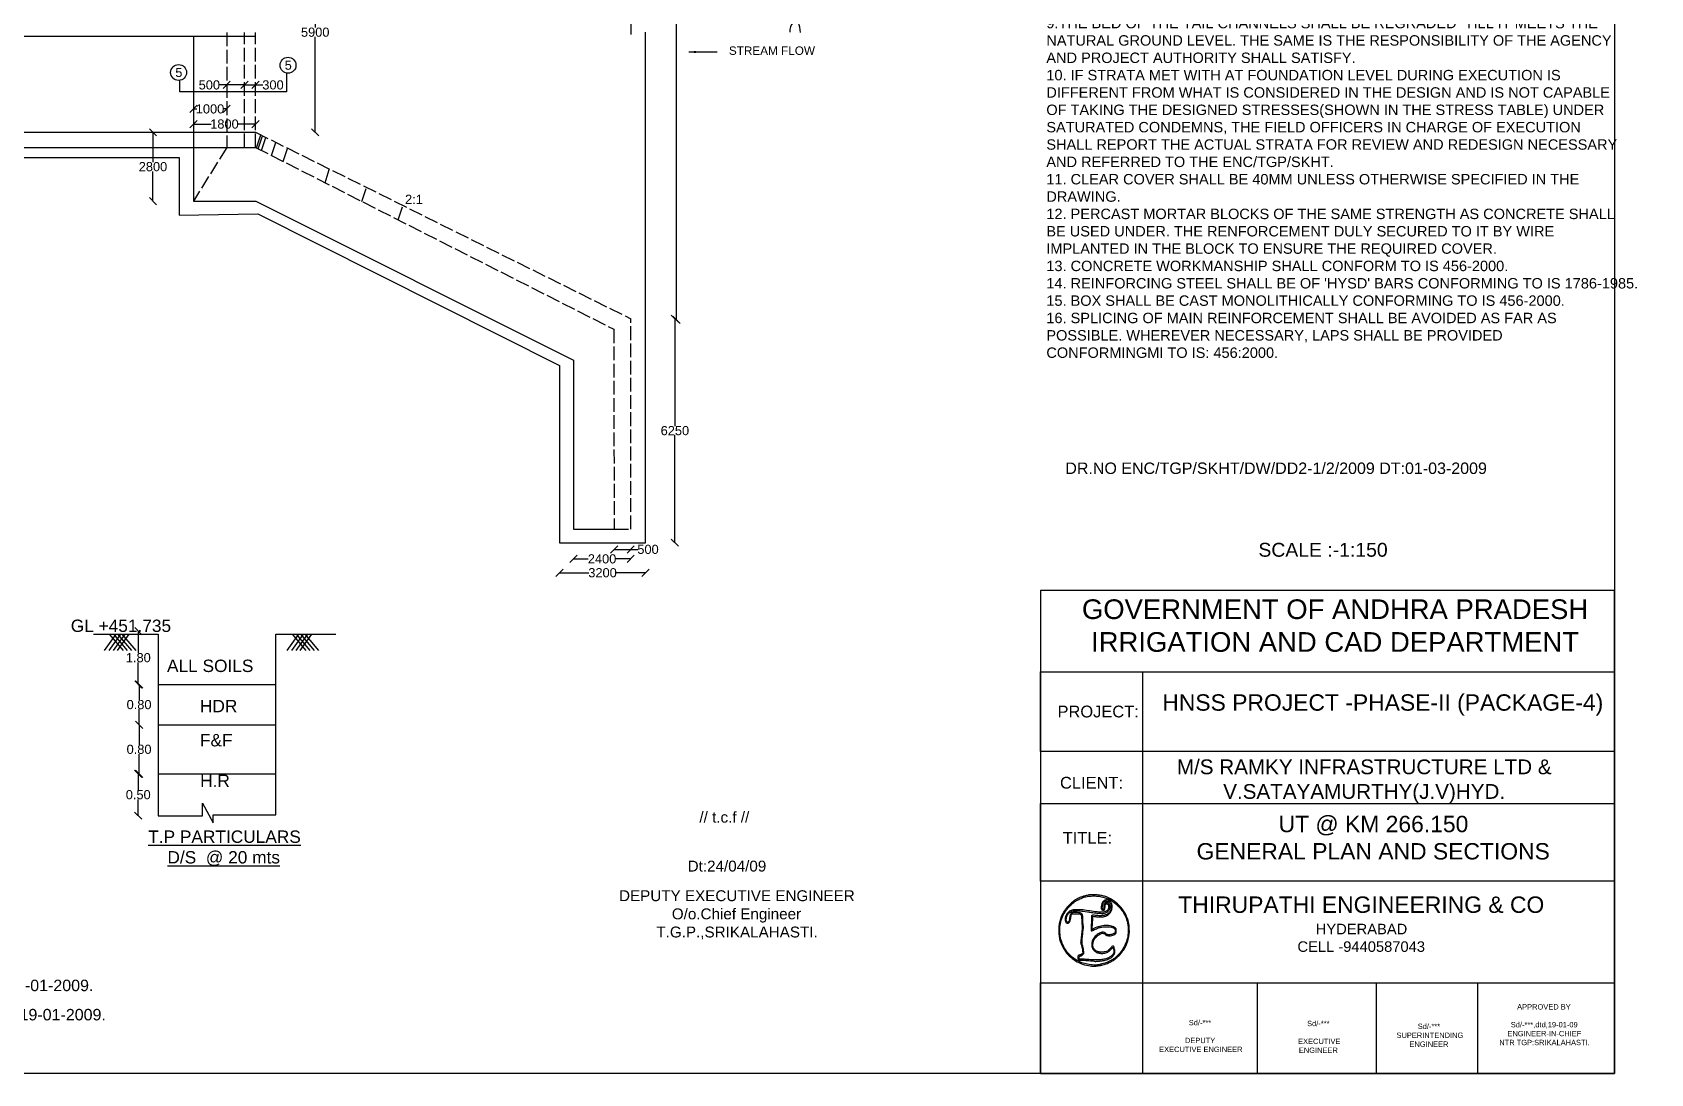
# Model space of a CAD drawing. Header units: millimetres. Extents: x 5124 to 6568637, y 2311 to 91879094.
# Drawn here: x 3671072 to 3692258, y 45927594 to 45941222 of the extents above; entities that cross this region are included whole.
import ezdxf

# ---------------------------------------------------------------- set-up
doc = ezdxf.new("R2010")
doc.units = ezdxf.units.MM
doc.header["$MEASUREMENT"] = 0
doc.linetypes.add('ACAD_ISO02W100', pattern=[15, 12, -3])
for name, color, linetype in [('DIMENSION', 7, 'Continuous'), ('DRAWING', 7, 'Continuous'), ('TEXT', 7, 'Continuous')]:
    doc.layers.add(name, color=color, linetype=linetype)
doc.styles.get("Standard").update_dxf_attribs({"font": 'arial.ttf', "height": 120})
doc.dimstyles.get("Standard").update_dxf_attribs({"dimtxt": 200, "dimasz": 110, "dimexe": 0.18, "dimexo": 0.0625, "dimgap": 0.09, "dimtad": 0, "dimtih": 1, "dimtoh": 1, "dimdec": 0, "dimzin": 0, "dimdsep": 46, "dimtxsty": 'Standard', "dimblk": 'OBLIQUE', "dimcen": 0.09, "dimse1": 1, "dimse2": 1, "dimadec": 0, "dimazin": 0, "dimtfac": 1, "dimtdec": 0, "dimtofl": 0, "dimtmove": 0, "dimatfit": 3, "dimfxl": 1, "dimtolj": 1, "dimtzin": 0, "dimarcsym": 0})

# ---------------------------------------------------------------- blocks, each defined once
blk = doc.blocks.new('_Oblique')
at = {"color": 0, "linetype": 'ByBlock', "lineweight": -2}
blk.add_line((-0.5, -0.5), (0.5, 0.5), dxfattribs=at)
blk = doc.blocks.new('*D68')
at = {"layer": 'Defpoints', "color": 0}
for p in [(3672459, 45933386), (3672720, 45933386), (3672720, 45932688)]:
    blk.add_point(p, dxfattribs=at)
at = {"layer": 'DIMENSION', "color": 0, "lineweight": -2}
for p, q in [((3672459, 45933386), (3672459, 45933098)), ((3672459, 45932688), (3672459, 45932975))]:
    blk.add_line(p, q, dxfattribs=at)
at = {"layer": 'DIMENSION', "color": 0, "lineweight": -2, "xscale": 95, "yscale": 95, "zscale": 95}
for p, rotation in [((3672459, 45933386), 90), ((3672459, 45932688), 270)]:
    blk.add_blockref('_Oblique', p, dxfattribs=dict(at, rotation=rotation))
at = {"layer": 'DIMENSION', "color": 0, "insert": (3672459, 45933037), "char_height": 120, "attachment_point": 5}
blk.add_mtext('\\A1;1.80', dxfattribs=at)
blk = doc.blocks.new('*D69')
at = {"layer": 'Defpoints', "color": 0}
for p in [(3672720, 45932688), (3672469, 45932158), (3672720, 45932158)]:
    blk.add_point(p, dxfattribs=at)
at = {"layer": 'DIMENSION', "color": 0, "lineweight": -2}
for p, q in [((3672469, 45932688), (3672469, 45932484)), ((3672469, 45932158), (3672469, 45932362))]:
    blk.add_line(p, q, dxfattribs=at)
at = {"layer": 'DIMENSION', "color": 0, "lineweight": -2, "xscale": 95, "yscale": 95, "zscale": 95}
for p, rotation in [((3672469, 45932688), 90), ((3672469, 45932158), 270)]:
    blk.add_blockref('_Oblique', p, dxfattribs=dict(at, rotation=rotation))
at = {"layer": 'DIMENSION', "color": 0, "insert": (3672469, 45932423), "char_height": 120, "attachment_point": 5}
blk.add_mtext('\\A1;0.80', dxfattribs=at)
blk = doc.blocks.new('*D70')
at = {"layer": 'Defpoints', "color": 0, "linetype": 'Continuous'}
for p in [(3672720, 45931518), (3672458, 45930970), (3672720, 45930970)]:
    blk.add_point(p, dxfattribs=at)
at = {"layer": 'TEXT', "color": 0, "linetype": 'Continuous', "lineweight": -2}
for p, q in [((3672458, 45931518), (3672458, 45931305)), ((3672458, 45930970), (3672458, 45931182))]:
    blk.add_line(p, q, dxfattribs=at)
at = {"layer": 'TEXT', "color": 0, "linetype": 'Continuous', "lineweight": -2, "xscale": 95, "yscale": 95, "zscale": 95}
for p, rotation in [((3672458, 45931518), 90), ((3672458, 45930970), 270)]:
    blk.add_blockref('_Oblique', p, dxfattribs=dict(at, rotation=rotation))
at = {"layer": 'TEXT', "color": 0, "linetype": 'Continuous', "insert": (3672458, 45931244), "char_height": 120, "attachment_point": 5}
blk.add_mtext('\\A1;0.50', dxfattribs=at)
blk = doc.blocks.new('*D71')
at = {"layer": 'Defpoints', "color": 0}
for p in [(3672720, 45932158), (3672469, 45931518), (3672720, 45931518)]:
    blk.add_point(p, dxfattribs=at)
at = {"layer": 'DIMENSION', "color": 0, "lineweight": -2}
for p, q in [((3672469, 45932158), (3672469, 45931899)), ((3672469, 45931518), (3672469, 45931777))]:
    blk.add_line(p, q, dxfattribs=at)
at = {"layer": 'DIMENSION', "color": 0, "lineweight": -2, "xscale": 95, "yscale": 95, "zscale": 95}
for p, rotation in [((3672469, 45932158), 90), ((3672469, 45931518), 270)]:
    blk.add_blockref('_Oblique', p, dxfattribs=dict(at, rotation=rotation))
at = {"layer": 'DIMENSION', "color": 0, "insert": (3672469, 45931838), "char_height": 120, "attachment_point": 5}
blk.add_mtext('\\A1;0.80', dxfattribs=at)
blk = doc.blocks.new('*D168')
at = {"layer": 'Defpoints', "color": 0, "linetype": 'Continuous'}
for p in [(3673616, 45940534), (3673616, 45940534), (3673850, 45940534)]:
    blk.add_point(p, dxfattribs=at)
at = {"layer": 'DIMENSION', "color": 0, "linetype": 'Continuous', "lineweight": -2}
for p, q in [((3673616, 45940534), (3673522, 45940534)), ((3673850, 45940534), (3673616, 45940534))]:
    blk.add_line(p, q, dxfattribs=at)
at = {"layer": 'DIMENSION', "color": 0, "linetype": 'Continuous', "lineweight": -2, "xscale": 95, "yscale": 95, "zscale": 95, "rotation": 180}
blk.add_blockref('_Oblique', (3673616, 45940534), dxfattribs=at)
at = {"layer": 'DIMENSION', "color": 0, "linetype": 'Continuous', "lineweight": -2, "xscale": 95, "yscale": 95, "zscale": 95}
blk.add_blockref('_Oblique', (3673850, 45940534), dxfattribs=at)
at = {"layer": 'DIMENSION', "color": 0, "linetype": 'Continuous', "insert": (3673389, 45940534), "char_height": 120, "attachment_point": 5}
blk.add_mtext('\\A1;500', dxfattribs=at)
blk = doc.blocks.new('*D169')
at = {"layer": 'Defpoints', "color": 0, "linetype": 'Continuous'}
for p in [(3673849.5, 45940534), (3673995, 45940534), (3673995, 45940534)]:
    blk.add_point(p, dxfattribs=at)
at = {"layer": 'DIMENSION', "color": 0, "linetype": 'Continuous', "lineweight": -2}
for p, q in [((3673849.5, 45940534), (3673995, 45940534)), ((3673995, 45940534), (3674090, 45940534))]:
    blk.add_line(p, q, dxfattribs=at)
at = {"layer": 'DIMENSION', "color": 0, "linetype": 'Continuous', "lineweight": -2, "xscale": 95, "yscale": 95, "zscale": 95, "rotation": 180}
blk.add_blockref('_Oblique', (3673849.5, 45940534), dxfattribs=at)
at = {"layer": 'DIMENSION', "color": 0, "linetype": 'Continuous', "lineweight": -2, "xscale": 95, "yscale": 95, "zscale": 95}
blk.add_blockref('_Oblique', (3673995, 45940534), dxfattribs=at)
at = {"layer": 'DIMENSION', "color": 0, "linetype": 'Continuous', "insert": (3674222.409236, 45940534), "char_height": 120, "attachment_point": 5}
blk.add_mtext('\\A1;300', dxfattribs=at)
blk = doc.blocks.new('*D170')
at = {"layer": 'Defpoints', "color": 0, "linetype": 'Continuous'}
for p in [(3673180, 45940220), (3673180, 45940220), (3673616, 45940182)]:
    blk.add_point(p, dxfattribs=at)
at = {"layer": 'DIMENSION', "color": 0, "linetype": 'Continuous', "lineweight": -2}
for p, q in [((3673180, 45940220), (3673225, 45940220)), ((3673616, 45940220), (3673571, 45940220))]:
    blk.add_line(p, q, dxfattribs=at)
at = {"layer": 'DIMENSION', "color": 0, "linetype": 'Continuous', "lineweight": -2, "xscale": 95, "yscale": 95, "zscale": 95, "rotation": 180}
blk.add_blockref('_Oblique', (3673180, 45940220), dxfattribs=at)
at = {"layer": 'DIMENSION', "color": 0, "linetype": 'Continuous', "lineweight": -2, "xscale": 95, "yscale": 95, "zscale": 95}
blk.add_blockref('_Oblique', (3673616, 45940220), dxfattribs=at)
at = {"layer": 'DIMENSION', "color": 0, "linetype": 'Continuous', "insert": (3673398, 45940220), "char_height": 120, "attachment_point": 5}
blk.add_mtext('\\A1;1000', dxfattribs=at)
blk = doc.blocks.new('*D171')
at = {"layer": 'Defpoints', "color": 0, "linetype": 'Continuous'}
for p in [(3673180, 45940022), (3673995, 45940022), (3673995, 45940022)]:
    blk.add_point(p, dxfattribs=at)
at = {"layer": 'DIMENSION', "color": 0, "linetype": 'Continuous', "lineweight": -2}
for p, q in [((3673180, 45940022), (3673414, 45940022)), ((3673995, 45940022), (3673761, 45940022))]:
    blk.add_line(p, q, dxfattribs=at)
at = {"layer": 'DIMENSION', "color": 0, "linetype": 'Continuous', "lineweight": -2, "xscale": 95, "yscale": 95, "zscale": 95, "rotation": 180}
blk.add_blockref('_Oblique', (3673180, 45940022), dxfattribs=at)
at = {"layer": 'DIMENSION', "color": 0, "linetype": 'Continuous', "lineweight": -2, "xscale": 95, "yscale": 95, "zscale": 95}
blk.add_blockref('_Oblique', (3673995, 45940022), dxfattribs=at)
at = {"layer": 'DIMENSION', "color": 0, "linetype": 'Continuous', "insert": (3673587, 45940022), "char_height": 120, "attachment_point": 5}
blk.add_mtext('\\A1;1800', dxfattribs=at)
blk = doc.blocks.new('*D172')
at = {"layer": 'Defpoints', "color": 0, "linetype": 'Continuous'}
for p in [(3672651, 45939914), (3673180, 45939914), (3673180, 45939012)]:
    blk.add_point(p, dxfattribs=at)
at = {"layer": 'DIMENSION', "color": 0, "linetype": 'Continuous', "lineweight": -2}
for p, q in [((3672651, 45939914), (3672651, 45939525)), ((3672651, 45939012), (3672651, 45939402))]:
    blk.add_line(p, q, dxfattribs=at)
at = {"layer": 'DIMENSION', "color": 0, "linetype": 'Continuous', "lineweight": -2, "xscale": 95, "yscale": 95, "zscale": 95}
for p, rotation in [((3672651, 45939914), 90), ((3672651, 45939012), 270)]:
    blk.add_blockref('_Oblique', p, dxfattribs=dict(at, rotation=rotation))
at = {"layer": 'DIMENSION', "color": 0, "linetype": 'Continuous', "insert": (3672651, 45939464), "char_height": 120, "attachment_point": 5}
blk.add_mtext('\\A1;2800', dxfattribs=at)
blk = doc.blocks.new('*D173')
at = {"layer": 'Defpoints', "color": 0, "linetype": 'Continuous'}
for p in [(3673995, 45942532), (3673995, 45939914), (3674775, 45939914)]:
    blk.add_point(p, dxfattribs=at)
at = {"layer": 'DIMENSION', "color": 0, "linetype": 'Continuous', "lineweight": -2}
for p, q in [((3674775, 45942532), (3674775, 45941285)), ((3674775, 45939914), (3674775, 45941162))]:
    blk.add_line(p, q, dxfattribs=at)
at = {"layer": 'DIMENSION', "color": 0, "linetype": 'Continuous', "lineweight": -2, "xscale": 95, "yscale": 95, "zscale": 95}
for p, rotation in [((3674775, 45942532), 90), ((3674775, 45939914), 270)]:
    blk.add_blockref('_Oblique', p, dxfattribs=dict(at, rotation=rotation))
at = {"layer": 'DIMENSION', "color": 0, "linetype": 'Continuous', "insert": (3674775, 45941224), "char_height": 120, "attachment_point": 5}
blk.add_mtext('\\A1;5900', dxfattribs=at)
blk = doc.blocks.new('*D177')
at = {"layer": 'Defpoints', "color": 0, "linetype": 'Continuous'}
for p in [(3679280, 45944972), (3679100, 45937460), (3679504, 45937460)]:
    blk.add_point(p, dxfattribs=at)
at = {"layer": 'DIMENSION', "color": 0, "linetype": 'Continuous', "lineweight": -2}
for p, q in [((3679504, 45944972), (3679504, 45941747)), ((3679504, 45937460), (3679504, 45941624))]:
    blk.add_line(p, q, dxfattribs=at)
at = {"layer": 'DIMENSION', "color": 0, "linetype": 'Continuous', "lineweight": -2, "xscale": 95, "yscale": 95, "zscale": 95}
for p, rotation in [((3679504, 45944972), 90), ((3679504, 45937460), 270)]:
    blk.add_blockref('_Oblique', p, dxfattribs=dict(at, rotation=rotation))
at = {"layer": 'DIMENSION', "color": 0, "linetype": 'Continuous', "insert": (3679504, 45941686), "char_height": 120, "attachment_point": 5}
blk.add_mtext('\\A1;17000', dxfattribs=at)
blk = doc.blocks.new('*D178')
at = {"layer": 'Defpoints', "color": 0, "linetype": 'Continuous'}
for p in [(3678905, 45937475), (3679100, 45934543), (3679484, 45934543)]:
    blk.add_point(p, dxfattribs=at)
at = {"layer": 'DIMENSION', "color": 0, "linetype": 'Continuous', "lineweight": -2}
for p, q in [((3679484, 45937475), (3679484, 45936070)), ((3679484, 45934543), (3679484, 45935948))]:
    blk.add_line(p, q, dxfattribs=at)
at = {"layer": 'DIMENSION', "color": 0, "linetype": 'Continuous', "lineweight": -2, "xscale": 95, "yscale": 95, "zscale": 95}
for p, rotation in [((3679484, 45937475), 90), ((3679484, 45934543), 270)]:
    blk.add_blockref('_Oblique', p, dxfattribs=dict(at, rotation=rotation))
at = {"layer": 'DIMENSION', "color": 0, "linetype": 'Continuous', "insert": (3679484, 45936009), "char_height": 120, "attachment_point": 5}
blk.add_mtext('\\A1;6250', dxfattribs=at)
blk = doc.blocks.new('*D183')
at = {"layer": 'Defpoints', "color": 0, "linetype": 'Continuous'}
for p in [(3678690, 45934720), (3678905, 45934720), (3678905, 45934455)]:
    blk.add_point(p, dxfattribs=at)
at = {"layer": 'DIMENSION', "color": 0, "linetype": 'Continuous', "lineweight": -2}
for p, q in [((3678690, 45934455), (3678905, 45934455)), ((3678905, 45934455), (3679000, 45934455))]:
    blk.add_line(p, q, dxfattribs=at)
at = {"layer": 'DIMENSION', "color": 0, "linetype": 'Continuous', "lineweight": -2, "xscale": 95, "yscale": 95, "zscale": 95, "rotation": 180}
blk.add_blockref('_Oblique', (3678690, 45934455), dxfattribs=at)
at = {"layer": 'DIMENSION', "color": 0, "linetype": 'Continuous', "lineweight": -2, "xscale": 95, "yscale": 95, "zscale": 95}
blk.add_blockref('_Oblique', (3678905, 45934455), dxfattribs=at)
at = {"layer": 'DIMENSION', "color": 0, "linetype": 'Continuous', "insert": (3679132, 45934455), "char_height": 120, "attachment_point": 5}
blk.add_mtext('\\A1;500', dxfattribs=at)
blk = doc.blocks.new('*D184')
at = {"layer": 'Defpoints', "color": 0, "linetype": 'Continuous'}
for p in [(3678156, 45934720), (3678905, 45934720), (3678905, 45934330.5)]:
    blk.add_point(p, dxfattribs=at)
at = {"layer": 'DIMENSION', "color": 0, "linetype": 'Continuous', "lineweight": -2}
for p, q in [((3678156, 45934330.5), (3678350.41, 45934330.5)), ((3678905, 45934330.5), (3678710.59, 45934330.5))]:
    blk.add_line(p, q, dxfattribs=at)
at = {"layer": 'DIMENSION', "color": 0, "linetype": 'Continuous', "lineweight": -2, "xscale": 95, "yscale": 95, "zscale": 95, "rotation": 180}
blk.add_blockref('_Oblique', (3678156, 45934330.5), dxfattribs=at)
at = {"layer": 'DIMENSION', "color": 0, "linetype": 'Continuous', "lineweight": -2, "xscale": 95, "yscale": 95, "zscale": 95}
blk.add_blockref('_Oblique', (3678905, 45934330.5), dxfattribs=at)
at = {"layer": 'DIMENSION', "color": 0, "linetype": 'Continuous', "insert": (3678530.5, 45934330.5), "char_height": 120, "attachment_point": 5}
blk.add_mtext('\\A1;2400', dxfattribs=at)
blk = doc.blocks.new('*D185')
at = {"layer": 'Defpoints', "color": 0, "linetype": 'Continuous'}
for p in [(3677973, 45934543), (3679100.5, 45934543), (3679100.5, 45934149)]:
    blk.add_point(p, dxfattribs=at)
at = {"layer": 'DIMENSION', "color": 0, "linetype": 'Continuous', "lineweight": -2}
for p, q in [((3677973, 45934149), (3678357.72412, 45934149)), ((3679100.5, 45934149), (3678715.77588, 45934149))]:
    blk.add_line(p, q, dxfattribs=at)
at = {"layer": 'DIMENSION', "color": 0, "linetype": 'Continuous', "lineweight": -2, "xscale": 95, "yscale": 95, "zscale": 95, "rotation": 180}
blk.add_blockref('_Oblique', (3677973, 45934149), dxfattribs=at)
at = {"layer": 'DIMENSION', "color": 0, "linetype": 'Continuous', "lineweight": -2, "xscale": 95, "yscale": 95, "zscale": 95}
blk.add_blockref('_Oblique', (3679100.5, 45934149), dxfattribs=at)
at = {"layer": 'DIMENSION', "color": 0, "linetype": 'Continuous', "insert": (3678536.75, 45934149), "char_height": 120, "attachment_point": 5}
blk.add_mtext('\\A1;3200', dxfattribs=at)

msp = doc.modelspace()

# ---------------------------------------------------------------- linework, layer by layer
for points in [[(3684893.9, 45929929.6, 0.011371), (3684842.8, 45929917.2, 0.02579), (3684804.9, 45929905.1, 0.027062), (3684769.7, 45929889.5, 0.013799), (3684727.1, 45929866.3, 0.049276), (3684688.8, 45929838.6, 0.020623), (3684642.7, 45929794.5, 0.020736), (3684599.5, 45929745.6, 0.039557), (3684569.8, 45929702.5, 0.070595), (3684522.3, 45929584.6, 0.067578), (3684508.5, 45929456.2, 0.067285), (3684529.4, 45929328.4, 0.06891), (3684583.4, 45929211.8, 0.057705), (3684647, 45929134.3, 0.054334), (3684727.8, 45929071.6, 0.05355), (3684821.4, 45929027, 0.052844), (3684922.7, 45929003, 0.040381), (3684979.8, 45929000.4, 0.03202), (3685041.2, 45929006.6, 0.031364), (3685102.8, 45929020.7, 0.03411), (3685160.3, 45929042.2, 0.075635), (3685275.7, 45929117.1, 0.073326), (3685364.9, 45929223.6, 0.073591), (3685419.4, 45929350.9, 0.077104), (3685433.4, 45929486.5, 0.004861), (3685431.2, 45929524.2, 0.019003), (3685428.7, 45929547.3, 0.02286), (3685424.6, 45929568.1, 0.009468), (3685417.4, 45929595.7, 0.065489), (3685372.8, 45929699.5, 0.057691), (3685301.2, 45929793.3, 0.058022), (3685210.6, 45929867.7, 0.068022), (3685109.8, 45929914.6, 0.035725), (3685059.1, 45929926.4, 0.021943), (3684998.1, 45929933.3, 0.021989), (3684938.7, 45929934.8, 0.048915)], [(3685085.6, 45929904.6, -0.010053), (3685118.8, 45929895.1, -0.02116), (3685144.1, 45929886.1, -0.022523), (3685167.6, 45929875.4, -0.013074), (3685194.7, 45929860.5, -0.040153), (3685245.6, 45929825.3, -0.032263), (3685294.2, 45929779.8, -0.031944), (3685337.1, 45929728, -0.036921), (3685370.9, 45929673.4, -0.012801), (3685382.3, 45929650, -0.018323), (3685391.1, 45929628.7, -0.011926), (3685397.2, 45929610.9, -0.421559), (3685395.3, 45929607.4, 0.438354), (3685395, 45929606.8, 0.035377), (3685395.8, 45929605.1, 0.030088), (3685397.3, 45929602.8, 0.016409), (3685399.4, 45929600.1, -0.136522), (3685409.3, 45929577.8, -0.015322), (3685416, 45929522, -0.019775), (3685418.9, 45929462.1, -0.035566), (3685415.8, 45929413.1, -0.046854), (3685395.3, 45929324.4, -0.049001), (3685358.8, 45929242.5, -0.049074), (3685307.1, 45929169.3, -0.047266), (3685241.6, 45929106.6, -0.036649), (3685206.3, 45929082.7, -0.020541), (3685160.2, 45929058.6, -0.020402), (3685113.9, 45929039.1, -0.050634), (3685078.3, 45929029.7, 0.011096), (3685071.6, 45929028.5, 0.006376), (3685063.7, 45929026.8, 0.006368), (3685055.8, 45929024.9, 0.010561), (3685049.2, 45929023, -0.075797), (3684987.8, 45929014.2, -0.036256), (3684908.2, 45929020.7, -0.035773), (3684827.2, 45929039.2, -0.053967), (3684760.7, 45929067.7, -0.043816), (3684685.6, 45929119.1, -0.050353), (3684624.2, 45929180.8, -0.04992), (3684576.1, 45929253.9, -0.041857), (3684540, 45929339.5, -0.041799), (3684529.4, 45929384.5, -0.022952), (3684523.7, 45929440.7, -0.022835), (3684523, 45929498.2, -0.036198), (3684528.3, 45929547.1, -0.027029), (3684538.5, 45929589.9, -0.021589), (3684553.9, 45929634.7, -0.021847), (3684572.8, 45929677.3, -0.030803), (3684593.6, 45929713.3, -0.030973), (3684618.9, 45929746.8, -0.014365), (3684655.7, 45929787.3, -0.013732), (3684693.4, 45929824.4, -0.048124), (3684720.4, 45929845.1, -0.015617), (3684741.9, 45929857.6, -0.006514), (3684771.7, 45929873.2, -0.006284), (3684801.2, 45929887.7, -0.02113), (3684821.1, 45929896.1, -0.047647), (3684880.5, 45929912.2, -0.034153), (3684949.1, 45929919.1, -0.033468), (3685019.7, 45929916.6, -0.039389)], [(3685112.2, 45929862.8, 0.079905), (3685100.1, 45929855.3, 0.042826), (3685087.7, 45929842.6, 0.042991), (3685077.9, 45929828.3, 0.097401), (3685073.8, 45929815.9, -0.017144), (3685072.6, 45929808.9, -0.007361), (3685070.7, 45929799.7, -0.007273), (3685068.3, 45929789.9, -0.009527), (3685065.8, 45929781.1, 0.057314), (3685062.7, 45929763.7, 0.105744), (3685064.9, 45929749.5, 0.129803), (3685072.1, 45929739.4, 0.112787), (3685083.7, 45929733.5, 0.089359), (3685097.5, 45929732.5, 0.205539), (3685106.4, 45929737.6, 0.119945), (3685111.9, 45929750.1, 0.023277), (3685115, 45929774.7, -0.017196), (3685117.8, 45929799.9, -0.101894), (3685122.4, 45929812.3, -0.209902), (3685129.8, 45929817.3, -0.109281), (3685141.2, 45929817, -0.199104), (3685155.5, 45929806.4, -0.104543), (3685162.8, 45929785.1, -0.087788), (3685161.4, 45929759, -0.092435), (3685151.2, 45929735.6, -0.140361), (3685127.4, 45929715.7, -0.085225), (3685091.6, 45929706.8, -0.045138), (3685035.3, 45929707.5, -0.010085), (3684940, 45929719.5, 0.001129), (3684847.5, 45929732.7, 0.010475), (3684807.4, 45929737.5, 0.019654), (3684777.1, 45929739.3, 0.009807), (3684738.6, 45929739.3, 0.021045), (3684697.9, 45929736.8, 0.064199), (3684671.1, 45929730.5, 0.07759), (3684649.6, 45929718.3, 0.04157), (3684627.4, 45929697.5, 0.033858), (3684612, 45929678, 0.055821), (3684602.2, 45929659.6, 0.056084), (3684596.8, 45929639.4, 0.03454), (3684594.8, 45929615, 0.036481), (3684596.2, 45929590.4, 0.103396), (3684601.9, 45929574.2, 0.148662), (3684612.1, 45929565.1, 0.109578), (3684626.9, 45929561.8, 0.120124), (3684641.6, 45929565.3, 0.145), (3684651.8, 45929575.1, 0.076305), (3684659.1, 45929594.2, 0.015923), (3684665.5, 45929629.6, -0.009484), (3684668.5, 45929647.2, -0.012925), (3684671.9, 45929662.9, -0.009784), (3684675.2, 45929675.8, -0.12767), (3684677.7, 45929680, -0.187867), (3684687.3, 45929684.2, -0.006627), (3684728.6, 45929685.5, -0.01166), (3684768.7, 45929685.2, -0.060862), (3684790.4, 45929681.9, -0.161099), (3684799.5, 45929675.8, -0.110854), (3684804.7, 45929664.5, -0.037878), (3684807.9, 45929642.4, -0.003666), (3684811, 45929588.5, 0.004284), (3684812.2, 45929568.8, 0.004704), (3684813.7, 45929549.7, 0.004401), (3684815.2, 45929533.4, 0.023561), (3684816.6, 45929524.6, -0.066487), (3684817.6, 45929509, -0.007257), (3684814.7, 45929473, -0.006419), (3684809, 45929420.7, -0.001903), (3684798.9, 45929341, 0.0101), (3684796.3, 45929317.3, 0.046767), (3684796.4, 45929303.6, 0.054451), (3684799, 45929291.1, 0.016832), (3684805.6, 45929273, -0.025497), (3684810.7, 45929258.3, -0.017703), (3684815, 45929241.2, -0.016989), (3684818.2, 45929222.9, -0.017395), (3684820.2, 45929204.6), (3684823.1, 45929165.4), (3684804.4, 45929154.9, -0.015536), (3684796.7, 45929150.9, -0.017122), (3684789, 45929147.5, -0.016739), (3684782.3, 45929145, -0.078777), (3684778.3, 45929144.4, 0.131176), (3684768.5, 45929141.8, 0.136592), (3684761.5, 45929134.7, 0.106124), (3684758.1, 45929123.4, 0.058162), (3684758.6, 45929108.9, 0.016688), (3684760.1, 45929100.8, 0.019181), (3684762.1, 45929093.1, 0.018627), (3684764.2, 45929086.8, 0.096084), (3684766.2, 45929083.7, 0.155202), (3684769.6, 45929081.8, 0.015688), (3684778.9, 45929080.2, 0.01847), (3684790.4, 45929079, 0.013691), (3684803.2, 45929078.5, -0.011921), (3684846.4, 45929076.9, -0.00413), (3684908.8, 45929072.5, -0.001098), (3684974.9, 45929067.3, -0.118504), (3684983.4, 45929064.5, 0.16291), (3684993, 45929062.2, 0.003581), (3685041.3, 45929067.1, 0.008625), (3685087.7, 45929072.8, 0.028406), (3685117.9, 45929078.9, 0.032579), (3685146.5, 45929088.4, 0.025466), (3685176.2, 45929102.2, 0.026004), (3685202.3, 45929117.8, 0.061344), (3685219.4, 45929132.6, 0.068447), (3685234.4, 45929154.7, 0.076262), (3685242.3, 45929179.3, 0.067476), (3685242.9, 45929207.5, 0.040065), (3685236.5, 45929240.5, 0.044341), (3685230.5, 45929256.3, 0.167899), (3685223.2, 45929263.7, 0.248042), (3685214.8, 45929263.4, 0.093969), (3685205.6, 45929255.6, -0.014529), (3685176.4, 45929221.6, -0.059632), (3685155.9, 45929203.8, -0.07471), (3685134.2, 45929193.4, -0.031322), (3685102.6, 45929185.8, -0.011719), (3685082.4, 45929182.8, -0.030157), (3685067.6, 45929181.8, -0.035481), (3685054.3, 45929182.7, -0.022756), (3685039.1, 45929185.5, -0.041651), (3685015.6, 45929193.1, -0.044873), (3684994.3, 45929204.3, -0.048687), (3684977.1, 45929218, -0.078972), (3684965.8, 45929233, -0.088886), (3684959, 45929254.4, -0.038681), (3684957.3, 45929284.4, -0.038538), (3684960.4, 45929315.1, -0.068656), (3684968.2, 45929339.2, -0.047822), (3684982.4, 45929362.5, -0.035478), (3685002.2, 45929385.4, -0.035754), (3685024.7, 45929404.9, -0.052131), (3685047.2, 45929418.4, -0.030465), (3685071.1, 45929427.9, -0.089851), (3685088.6, 45929430.2, -0.11423), (3685103.3, 45929426.1, -0.067663), (3685118, 45929415.3, 0.096235), (3685136.7, 45929403.1, 0.073317), (3685160.5, 45929397.3, 0.064558), (3685187.9, 45929398.2, 0.048869), (3685216.9, 45929406, 0.015923), (3685243.7, 45929417.1, 0.109612), (3685255, 45929425.6, 0.141247), (3685260.3, 45929437.1, 0.03256), (3685262.1, 45929458.6, 0.013265), (3685262, 45929475.4, 0.061516), (3685260.5, 45929484.9, 0.091027), (3685257, 45929491.9, 0.050414), (3685250.6, 45929498.9, 0.128873), (3685199.4, 45929524.9, 0.05989), (3685124.8, 45929531.9, 0.055893), (3685043.3, 45929520.7, 0.065288), (3684970.8, 45929491.8, -0.008116), (3684962, 45929487, -0.012981), (3684954.3, 45929483.3, -0.006773), (3684947.9, 45929480.5, -0.304845), (3684946.5, 45929480.8, -0.211798), (3684945.9, 45929482.3, -0.000838), (3684946.9, 45929501.6, -0.003985), (3684948.3, 45929523.6, -0.002472), (3684950.2, 45929549.3, 0.004385), (3684952.1, 45929576.3, 0.005065), (3684953.4, 45929602, 0.004554), (3684954.1, 45929623.9, 0.029433), (3684953.7, 45929634.9), (3684951.9, 45929653.5), (3684973.8, 45929650.1, 0.022308), (3684985.8, 45929648.8, 0.005402), (3685005.7, 45929647.7, 0.005531), (3685028.6, 45929647, 0.005473), (3685051.6, 45929646.8, 0.006594), (3685084.1, 45929647.2, 0.031106), (3685102.6, 45929648.9, 0.045299), (3685117.4, 45929652.6, 0.025886), (3685134.4, 45929659.5, 0.074598), (3685166.2, 45929680.5, 0.070434), (3685191.1, 45929710.4, 0.07263), (3685206.2, 45929745, 0.089071), (3685209.3, 45929780.1, 0.01957), (3685206, 45929805.5, 0.056074), (3685201, 45929822.5, 0.065261), (3685193, 45929836.6, 0.034277), (3685179.6, 45929851.7, 0.027009), (3685170.4, 45929859.9, 0.068734), (3685162.7, 45929864.5, 0.07176), (3685154.3, 45929866.6, 0.031521), (3685142.8, 45929867.2, 0.016443), (3685134.1, 45929866.8, 0.015199), (3685125.2, 45929865.8, 0.015395), (3685117.4, 45929864.4, 0.04795)], [(3685163.9, 45929846.9, -0.056619), (3685177.6, 45929833, -0.070112), (3685186.6, 45929817.3, -0.063176), (3685191.5, 45929798.4, -0.036102), (3685192.9, 45929774.8, -0.026103), (3685191.2, 45929750.7, -0.05922), (3685186.9, 45929733, -0.061276), (3685178.7, 45929717.2, -0.029698), (3685164.7, 45929699.1, -0.094532), (3685137.3, 45929677.7, -0.069609), (3685100.8, 45929665, -0.05177), (3685052.6, 45929660.6, -0.023109), (3684988.9, 45929664.2, 0.014899), (3684957.2, 45929666.5, 0.124815), (3684943.2, 45929663.6, 0.252886), (3684937.2, 45929655.4, 0.073732), (3684937.6, 45929639.2, -0.042717), (3684938.5, 45929628.2, -0.005288), (3684938.1, 45929604, -0.006212), (3684937.1, 45929575.3, -0.005103), (3684935.2, 45929544.6, 0.004606), (3684933.2, 45929511.5, 0.010714), (3684932.5, 45929486.7, 0.007341), (3684932.6, 45929467.9, 0.193504), (3684934.6, 45929463.3, 0.272952), (3684938.7, 45929462.3, 0.017404), (3684951, 45929466.3, 0.018882), (3684967.6, 45929473, 0.007944), (3684989.3, 45929483.3, -0.00991), (3685018.7, 45929497.1, -0.029968), (3685039.4, 45929504.8, -0.03192), (3685060.1, 45929509.7, -0.012489), (3685089.3, 45929514, -0.031624), (3685138.7, 45929516.8, -0.042774), (3685183.2, 45929512.7, -0.049658), (3685219.6, 45929502.4, -0.102801), (3685244.2, 45929486.3, -0.146745), (3685249, 45929477.4, -0.055372), (3685250.3, 45929463.3, -0.054274), (3685248.4, 45929448.4, -0.094139), (3685243.3, 45929437.1, -0.119575), (3685232.6, 45929427.7, -0.039208), (3685213, 45929419.3, -0.03788), (3685189.8, 45929413.3, -0.043914), (3685167.2, 45929411.3, -0.027336), (3685154, 45929412, -0.068469), (3685144.6, 45929414.4, -0.065144), (3685136, 45929419.3, -0.022939), (3685125, 45929428.3, 0.07041), (3685106.4, 45929440.9, 0.111511), (3685087.7, 45929445.3, 0.08847), (3685065.9, 45929441.6, 0.032101), (3685037, 45929429.1, 0.049567), (3685012.5, 45929413.4, 0.035227), (3684988.3, 45929391.3, 0.034846), (3684967.1, 45929365.6, 0.044392), (3684951.6, 45929339.2, 0.072348), (3684945.7, 45929319.9, 0.020236), (3684942.1, 45929288.4, 0.012952), (3684940.6, 45929256.8, 0.265664), (3684945, 45929248.7, -0.115377), (3684946.8, 45929246.9, -0.049412), (3684948.3, 45929243.8, -0.04534), (3684949.3, 45929240, -0.044785), (3684949.7, 45929236.1, 0.179828), (3684954.6, 45929223, 0.032309), (3684973.2, 45929204, 0.035345), (3684995.8, 45929186.4, 0.067561), (3685016.5, 45929176.4, 0.028537), (3685040.3, 45929170, 0.039847), (3685062.3, 45929167.2, 0.038236), (3685085, 45929167.9, 0.023572), (3685111.5, 45929172.1, 0.033201), (3685138.8, 45929179.6, 0.052304), (3685160.7, 45929189.9, 0.054197), (3685179.5, 45929204.2, 0.038969), (3685197.2, 45929223.8, -0.007998), (3685203.9, 45929232.3, -0.011914), (3685210.1, 45929239.5, -0.007046), (3685215.4, 45929245.3, -0.189724), (3685217.3, 45929246.1, -0.31512), (3685218.8, 45929245.2, -0.012989), (3685221.3, 45929239.1, -0.018519), (3685223.9, 45929231.2, -0.0116), (3685226.3, 45929221.9, -0.076654), (3685229.2, 45929186.7, -0.116551), (3685220.1, 45929157.6, -0.101292), (3685197.7, 45929132.8, -0.047771), (3685160.5, 45929110.6, -0.047916), (3685112.2, 45929093.3, -0.038807), (3685058, 45929083.8, -0.030246), (3684991.3, 45929081.6, -0.013533), (3684903.6, 45929086.2, 0.003397), (3684875.3, 45929088.3, 0.003258), (3684846.7, 45929090.1, 0.003226), (3684821.4, 45929091.2, 0.011736), (3684805.3, 45929091.5), (3684775, 45929091.3), (3684775, 45929105.7), (3684775, 45929117), (3684775, 45929123.8, -0.255878), (3684775.9, 45929125.5, -0.021331), (3684780.5, 45929128.2, -0.024284), (3684786.7, 45929131.1, -0.016153), (3684793.9, 45929133.7, 0.029102), (3684802.1, 45929137, 0.019825), (3684811, 45929141.6, 0.020023), (3684819.3, 45929146.8, 0.037497), (3684825.5, 45929151.7, 0.047773), (3684832.6, 45929159.7, 0.109676), (3684835.8, 45929167, 0.059805), (3684836.6, 45929177.6, 0.007063), (3684835.2, 45929201.2, 0.017193), (3684833.5, 45929217.8, 0.01193), (3684830.4, 45929236.4, 0.012048), (3684826.6, 45929254.2, 0.024163), (3684822.5, 45929267.9, -0.021994), (3684817.4, 45929285.3, -0.038871), (3684814.9, 45929300, -0.030789), (3684814.4, 45929317, -0.009072), (3684815.8, 45929343.2, -0.001709), (3684817.1, 45929362, -0.001884), (3684818.6, 45929380.2, -0.001751), (3684820, 45929395.7, -0.009616), (3684820.9, 45929404, 0.002783), (3684828.5, 45929465, 0.015642), (3684831.4, 45929497.8, 0.027419), (3684831.4, 45929521.6, 0.025052), (3684828.9, 45929546, -0.013359), (3684826.8, 45929562.2, -0.007032), (3684825, 45929582.3, -0.006991), (3684823.8, 45929603, -0.010691), (3684823.4, 45929620.9, 0.009817), (3684822.7, 45929653.5, 0.054013), (3684820.1, 45929670.8, 0.099692), (3684814.7, 45929681.9, 0.084336), (3684805.1, 45929690.9, 0.111049), (3684787.8, 45929697.4, 0.01671), (3684750.7, 45929701.2, 0.019303), (3684712.7, 45929702.5, 0.061247), (3684687.6, 45929699.2, 0.116126), (3684673.2, 45929691.6, 0.097571), (3684662.5, 45929678, 0.067516), (3684655.2, 45929656.8, 0.026486), (3684650.7, 45929626.2, -0.029178), (3684646.6, 45929599.5, -0.08956), (3684639.7, 45929582.7, -0.186289), (3684630.5, 45929575.9, -0.209405), (3684619.7, 45929577.4, -0.132851), (3684611.5, 45929586.2, -0.091992), (3684607.5, 45929599.3, -0.064225), (3684607.7, 45929617.1, -0.027894), (3684612.3, 45929640.4, -0.043994), (3684620.2, 45929662.8, -0.055217), (3684631.4, 45929681.8, -0.053692), (3684646.9, 45929698.2, -0.038475), (3684667.2, 45929713, -0.115688), (3684699.2, 45929723.8, -0.031518), (3684752.9, 45929725.5, -0.022483), (3684829.5, 45929719.6, -0.007666), (3684940, 45929704.4, 0.006179), (3684973.8, 45929699.7, 0.0054), (3685009.3, 45929695.5, 0.005436), (3685041.5, 45929692.4, 0.016056), (3685063.7, 45929691.3, 0.009603), (3685088.5, 45929691.2, 0.036421), (3685104, 45929692.7, 0.048057), (3685116.8, 45929696.1, 0.026799), (3685131.6, 45929702.5, 0.051449), (3685152.4, 45929715.7, 0.079901), (3685166.7, 45929731.3, 0.083725), (3685175, 45929750, 0.062275), (3685177.8, 45929772.5, 0.027547), (3685177.1, 45929783.7, 0.025908), (3685175.3, 45929795.1, 0.027051), (3685172.4, 45929805.6, 0.042534), (3685168.7, 45929814.2, 0.029286), (3685162.8, 45929823.8, 0.113768), (3685157.7, 45929828.4, 0.10469), (3685150.8, 45929830.5, 0.022841), (3685138.4, 45929831.1, 0.022154), (3685125.8, 45929830.6, 0.107946), (3685119.1, 45929828.4, 0.118554), (3685114.2, 45929823.8, 0.029201), (3685108.6, 45929814.1, 0.04357), (3685105.3, 45929805.7, 0.022936), (3685102.6, 45929794.7, 0.022268), (3685100.7, 45929782.9, 0.027017), (3685100.1, 45929771.7, -0.013965), (3685099.8, 45929759.6, -0.050225), (3685098.6, 45929752, -0.097184), (3685096.5, 45929747.7, -0.23583), (3685093.4, 45929746.2, -0.162421), (3685085, 45929749, -0.180712), (3685080.3, 45929756.2, -0.084641), (3685079.7, 45929769.7, -0.019045), (3685083.5, 45929792.4, -0.042593), (3685091.6, 45929819.6, -0.090406), (3685103.1, 45929838.3, -0.113659), (3685118.5, 45929849.1, -0.096515), (3685138.1, 45929852.9, -0.029399), (3685145.7, 45929852.5, -0.028215), (3685153.3, 45929851.2, -0.029397), (3685159.8, 45929849.2, -0.08398)]]:
    msp.add_lwpolyline(points, format="xyb", close=True)
at = {"layer": 'DIMENSION', "linetype": 'Continuous'}
msp.add_lwpolyline([(3674401, 45940691), (3674401, 45940443), (3673001, 45940443), (3673001, 45940593)], dxfattribs=at)
for centre in [(3672986.5, 45940696.5), (3674419, 45940792)]:
    msp.add_circle(centre, 104, dxfattribs=at)
at = {"layer": 'DRAWING', "linetype": 'Continuous'}
msp.add_lwpolyline([(3634331, 45957630), (3691787, 45957630), (3691787, 45927593.5), (3634331, 45927593.5)], close=True, dxfattribs=at)
for points in [[(3678698.5, 45947727), (3678905, 45947727), (3678905, 45944972), (3678905, 45941193.5)], [(3673995, 45941170), (3645519.5, 45941170)], [(3673179.5, 45941170), (3673179.5, 45939058), (3673179.5, 45939012.5), (3673998, 45939012.5)], [(3679100.5, 45937459.5), (3679100.5, 45941223.5)], [(3660414.5, 45939914.5), (3672993, 45939914.5)], [(3672993, 45939914.5), (3673995, 45939914.5)], [(3674007.5, 45939710.1), (3674063.3, 45939880.6)], [(3674028.1, 45939699.7), (3674083.8, 45939870.1)], [(3674071.9, 45939677.4), (3674127.7, 45939847.9)], [(3660414.5, 45939716.5), (3672993, 45939716.5)], [(3672993, 45939716.5), (3673995, 45939716.5)], [(3674204.7, 45939610), (3674260.5, 45939780.4)], [(3674355.3, 45939533.5), (3674411, 45939704)], [(3660414.5, 45939584.5), (3672993, 45939584.5)], [(3672993, 45939584.5), (3672993, 45938830.5), (3674024.5, 45938847.5)], [(3674903.7, 45939255), (3674959.5, 45939425.4)], [(3673998, 45939012.5), (3678156, 45936931), (3678156, 45934720), (3678698.5, 45934720)], [(3675387.4, 45939009.4), (3675443.2, 45939179.8)], [(3674024.5, 45938847.5), (3677973, 45936864), (3677973, 45934543), (3679100.5, 45934543), (3679100.5, 45937459.5)], [(3675862.3, 45938768.2), (3675918, 45938938.7)]]:
    msp.add_lwpolyline(points, dxfattribs=at)
at = {"layer": 'DRAWING', "linetype": 'ACAD_ISO02W100', "ltscale": 15}
for points in [[(3673616.5, 45941220.5), (3673616.5, 45939716.5)], [(3673849.5, 45939716.5), (3673849.5, 45941221)], [(3673995, 45939716.5), (3673995, 45941221)], [(3673995, 45939914.5), (3678905, 45937475), (3678905, 45937475)], [(3673616.5, 45939716.5), (3673179.5, 45939012.5)], [(3673995, 45939716.5), (3678682.5, 45937336), (3678689.5, 45934720)], [(3678698.5, 45934720), (3678905, 45934720), (3678905, 45937475), (3678905, 45937475)]]:
    msp.add_lwpolyline(points, dxfattribs=at)
at = {"layer": 'DRAWING'}
for points in [[(3671871.6, 45933346.7), (3672720, 45933346.7), (3672720, 45930969.5), (3673300.6, 45930969.5), (3673300.6, 45931132), (3673438.9, 45930877.1), (3673438.9, 45930978.9), (3674258.9, 45930978.9), (3674258.9, 45933346.7), (3675044.6, 45933346.7)], [(3672166.3, 45933346.7), (3672013.3, 45933133.6)], [(3672224.7, 45933346.7), (3672071.6, 45933133.6)], [(3672079.3, 45933346.7), (3672259.4, 45933130.9)], [(3672283.7, 45933346.7), (3672130.6, 45933133.6)], [(3672134, 45933346.7), (3672314, 45933130.9)], [(3672336.3, 45933346.7), (3672183.2, 45933133.6)], [(3672188.6, 45933346.7), (3672368.7, 45933130.9)], [(3672245.2, 45933346.7), (3672425.3, 45933130.9)], [(3674558.3, 45933346.7), (3674405.3, 45933133.6)], [(3674616.7, 45933346.7), (3674463.6, 45933133.6)], [(3674471.4, 45933346.7), (3674651.4, 45933130.9)], [(3674675.7, 45933346.7), (3674522.6, 45933133.6)], [(3674526, 45933346.7), (3674706, 45933130.9)], [(3674728.3, 45933346.7), (3674575.2, 45933133.6)], [(3674580.6, 45933346.7), (3674760.7, 45933130.9)], [(3674637.2, 45933346.7), (3674817.3, 45933130.9)], [(3672720, 45932687.8), (3674258.9, 45932687.8)], [(3672720, 45932158.1), (3674258.9, 45932158.1)], [(3672720, 45931518.1), (3674258.9, 45931518.1)]]:
    msp.add_lwpolyline(points, dxfattribs=at)
msp.add_ellipse((3681057.1, 45941227.1), major_axis=(5.2, 138.9), ratio=0.5, start_param=4.6728103, end_param=7.8935603, dxfattribs=at)
at = {"layer": 'TEXT'}
for points in [[(3691787, 45933916.7), (3684269, 45933916.7), (3684269, 45927593.5), (3691787, 45927593.5)], [(3684269, 45932851.5), (3691787, 45932851.5), (3691787, 45931809.1), (3684269, 45931809.1)], [(3684269, 45931128.4), (3691787, 45931128.4), (3691787, 45930111.2), (3684269, 45930111.2)], [(3684269, 45928780), (3691787, 45928780), (3691787, 45927593.5), (3684269, 45927593.5)]]:
    msp.add_lwpolyline(points, close=True, dxfattribs=at)
for points in [[(3685604, 45932851.5), (3685604, 45927593.5)], [(3687106.2, 45928780), (3687106.2, 45927593.5)], [(3688666, 45928780), (3688666, 45927593.5)], [(3689990.4, 45928780), (3689990.4, 45927593.5)]]:
    msp.add_lwpolyline(points, dxfattribs=at)

# ---------------------------------------------------------------- texts
at = {"layer": 'DIMENSION', "char_height": 161.85, "attachment_point": 1}
for s, insert, width in [('GL +451.735', (3671574.9, 45933536.1), 1304.589), ('ALL SOILS', (3672834.8, 45933011.9), 1304.589), ('HDR', (3673265.9, 45932485.5), 1304.589), ('F&F', (3673265.9, 45932038.7), 1304.589), ('H.R', (3673268.5, 45931507.5), 1304.589), ('{\\LT.P PARTICULARS\\P}    {\\LD/S  @ 20 mts  }', (3672589.3, 45930775.9), 1984.796)]:
    msp.add_mtext(s, dxfattribs=dict(at, insert=insert, width=width))
at = {"layer": 'DRAWING', "insert": (3684347.1, 45946180), "char_height": 136.2012, "width": 7483.855, "attachment_point": 1}
msp.add_mtext("\\A1;NOTES \\P1. ALL DIMENSION ARE IN MILLIMETRES AND LEVELS ARE IN METERS. \\P2. FIGURED DIMENSIONS SHALL BE CONSIDERED INSTEAD OF SCALED DIMENSIONS.  \\P3. 12 THICK EXPANSION JOINTS WITH 300 WIDE P.V.C. WATER STOPPER TILED WITH MASTIC FILLER SHALL BE PROVIDED AT THE JUNCTION OF BOX WITH WING WALLS AS SHOWIrn THE DRAWING. \\P4, 100 THICK CANAL SHALL BE LINED IN CC.MW GRADE WITH 40 MM MAXIMUM SIZE AGGREGATE FOR A LENGTH OF 15 M ON EITHER SIDE OF THE STRUCTURE AS PER AGREEMENT THE MINIMUM QUANTITY OF CEMENT 250KG/CUM. SHALL BE USED IN LINING CONCRETE. \\P5. BACKFILLING SHALL BE DONE SIMULTANEOUSLY WITH RISING OF THE WALLS WITH SOIL OF VALUE NOT LESS THAN 28 \\P6. WEEP HOLES OP SIZE 100MM DIA WITH INVERTED FILTERS ON THE REAR SIDE SHALL BE PROVIDED AT 1000 C/C BOTH WAYS STAGGERED IN WINGS AND RETURN WALLS. \\P7.300 THICK ROUGH STONE DRY PACKING FOR SIDE RIVETMENT SHALL BE PROVIDED FOR APPROACH AND AIL CHANNEL FOR A LENGTH OF 10 & 12 M.THE WEIGHT OF STONE. SHALL NOT BS 40 KG.\\P8. 300 THICK ROUGH STONE DRY PACKING FOR BED PITCHING SHALL BE PROVIDED FOR APPROACH AND TAIL CHANNEL FOR A LENGTH 5M SHOWN IN THE DRAWING THE WEIGHT OF STONE SHALL NOT BE LESS THAN 40 KG \\P9.THE BED OF THE TAIL CHANNELS SHALL BE REGRADED  TILL IT MEETS THE NATURAL GROUND LEVEL. THE SAME IS THE RESPONSIBILITY OF THE AGENCY AND PROJECT AUTHORITY SHALL SATISFY. \\P10. IF STRATA MET WITH AT FOUNDATION LEVEL DURING EXECUTION IS DIFFERENT FROM WHAT IS CONSIDERED IN THE DESIGN AND IS NOT CAPABLE OF TAKING THE DESIGNED STRESSES(SHOWN IN THE STRESS TABLE) UNDER SATURATED CONDEMNS, THE FIELD OFFICERS IN CHARGE OF EXECUTION SHALL REPORT THE ACTUAL STRATA FOR REVIEW AND REDESIGN NECESSARY AND REFERRED TO THE ENC/TGP/SKHT. \\P11. CLEAR COVER SHALL BE 40MM UNLESS OTHERWISE SPECIFIED IN THE DRAWING. \\P12. PERCAST MORTAR BLOCKS OF THE SAME STRENGTH AS CONCRETE SHALL BE USED UNDER. THE RENFORCEMENT DULY SECURED TO IT BY WIRE IMPLANTED IN THE BLOCK TO ENSURE THE REQUIRED COVER. \\P13. CONCRETE WORKMANSHIP SHALL CONFORM TO IS 456-2000. \\P14. REINFORCING STEEL SHALL BE OF 'HYSD' BARS CONFORMING TO IS 1786-1985. \\P15. BOX SHALL BE CAST MONOLITHICALLY CONFORMING TO IS 456-2000. \\P16. SPLICING OF MAIN REINFORCEMENT SHALL BE AVOIDED AS FAR AS POSSIBLE. WHEREVER NECESSARY, LAPS SHALL BE PROVIDED CONFORMINGMI TO IS: 456:2000.", dxfattribs=at)
at = {"layer": 'TEXT'}
for s, height, p in [('STREAM FLOW', 110, (3680191.2, 45940928)), ('5', 120, (3672943.2, 45940637.5)), ('5', 120, (3674375.6, 45940733)), ('2:1', 120, (3675951.1, 45938977.1)), ('SCALE :-1:150', 181.575, (3687123.6, 45934359.1)), ('// t.c.f //', 142.497, (3679804.7, 45930878.8)), ('Dt:24/04/09', 142.497, (3679651, 45930238.5))]:
    msp.add_text(s, height=height, dxfattribs=at).set_placement(p)
at = {"layer": 'TEXT', "attachment_point": 1}
for s, insert, char_height, width in [('DR.NO ENC/TGP/SKHT/DW/DD2-1/2/2009 DT:01-03-2009', (3684595.3, 45935592.2), 150, 5512.107), ('PROJECT:', (3684493.4, 45932410.1), 154.01, 1436.941), ('\\pi10.99;M/S RAMKY INFRASTRUCTURE LTD &\\P\\pi617.9;V.SATAYAMURTHY(J.V)HYD.', (3686044.5, 45931705.8), 193.336, 4902.713), ('CLIENT:', (3684526, 45931478), 154.01, 1436.941), ('\\pi2103.9;UT @ KM 266.150\\P\\pi1029.9;GENERAL PLAN AND SECTIONS  ', (3685283.4, 45930968.1), 214.365, 6654.483), ('TITLE:', (3684561.5, 45930756.2), 154.01, 835.122), ('\\pi551.98;DEPUTY EXECUTIVE ENGINEER\\P\\pi1243;O/o.Chief Engineer\\P\\pi1040.7;T.G.P.,SRIKALAHASTI.', (3678200.8, 45929993.4), 142.497, 4172.21), ('\\pi941.52;THIRUPATHI ENGINEERING & CO\\P\\pi2740.9;{\\H0.64302x;HYDERABAD\\P\\pi2501.3;CELL -9440587043}', (3685132.9, 45929912.2), 214.365, 6654.483), ('DR.NO ENC/TGP/SKHT/DW/1/2009 DT:19-01-2009. ', (3666957.5, 45928823), 150, 7800.673), ('DR.NO ENC/TGP/SKHT/DW/1/1-2009 DT:19-01-2009. ', (3666934.5, 45928440.5), 150, 8015.336), ('\\pi238.24;APPROVED BY\\P\\pi588.38;\\P\\pi155.1;Sd/-***,dtd,19-01-09 \\P\\pi110.96;ENGINEER-IN-CHIEF\\P\\pi4.0744;NTR TGP:SRIKALAHASTI.', (3690272.5, 45928502.7), 70, 1176.757), ('\\pi1613.9;Sd/-***\\P\\pi1756.8;\\P\\pi1562.6;DEPUTY \\P\\pi1197.7; EXECUTIVE ENGINEER', (3684598.5, 45928296), 70, 3513.509), ('\\pi1613.9;Sd/-***\\P\\pi1743.2; \\P\\pi1468.7; EXECUTIVE \\P\\pi1505.9;ENGINEER', (3686147, 45928284.8), 70, 3513.509), ('\\pi1613.9;Sd/-***\\P\\pi1308.8; SUPERINTENDING  \\P\\pi1505.9;ENGINEER', (3687595, 45928247.5), 70, 3513.509)]:
    msp.add_mtext(s, dxfattribs=dict(at, insert=insert, char_height=char_height, width=width))
at = {"layer": 'TEXT', "color": 7, "width": 7336.113, "attachment_point": 5}
for s, insert, char_height in [('GOVERNMENT OF ANDHRA PRADESH\\PIRRIGATION AND CAD DEPARTMENT', (3688126.6, 45933456), 257.238), ('HNSS PROJECT -PHASE-II (PACKAGE-4)', (3688751.7, 45932418.8), 214.365)]:
    msp.add_mtext(s, dxfattribs=dict(at, insert=insert, char_height=char_height))

# ---------------------------------------------------------------- dimensions: what is measured, and where the dimension line sits
at = {"layer": 'DIMENSION', "linetype": 'Continuous'}
dim = msp.add_linear_dim(base=(3679504.5, 45937459.5), p1=(3679279.5, 45944972), p2=(3679100.5, 45937459.5), angle=90, text='17000', dimstyle='Standard', override={"dimasz": 95, "dimarcsym": 1}, dxfattribs=at)
dim.commit()
dim.dimension.update_dxf_attribs({"geometry": '*D177', "text_midpoint": (3679504.5, 45941685.5), "dimtype": 160})
for base, p1, p2, text, picture, middle in [((3674775, 45939914.5), (3673995, 45942532.5), (3673995, 45939914.5), '5900', '*D173', (3674775, 45941223.5)), ((3672651, 45939914.5), (3673179.5, 45939012.5), (3673179.5, 45939914.5), '2800', '*D172', (3672651, 45939463.5)), ((3679484, 45934543), (3678905, 45937475), (3679100.5, 45934543), '6250', '*D178', (3679484, 45936009))]:
    dim = msp.add_linear_dim(base=base, p1=p1, p2=p2, angle=90, text=text, dimstyle='Standard', override={"dimasz": 95, "dimarcsym": 1}, dxfattribs=at)
    dim.commit()
    dim.dimension.update_dxf_attribs({"geometry": picture, "text_midpoint": middle})
for base, p1, p2, text, picture, middle in [((3673616.5, 45940534), (3673849.5, 45940534), (3673616.5, 45940534), '500', '*D168', (3673389, 45940534)), ((3673995, 45940534), (3673849.5, 45940534), (3673995, 45940534), '300', '*D169', (3674222.4, 45940534)), ((3673179.5, 45940219.5), (3673616.5, 45940182.5), (3673179.5, 45940219.5), '1000', '*D170', (3673398, 45940219.5)), ((3673995, 45940022.5), (3673179.5, 45940022.5), (3673995, 45940022.5), '1800', '*D171', (3673587.2, 45940022.5)), ((3678905, 45934330.5), (3678156, 45934720), (3678905, 45934720), '2400', '*D184', (3678530.5, 45934330.5)), ((3678905, 45934455), (3678689.5, 45934720), (3678905, 45934720), '500', '*D183', (3679132.5, 45934455)), ((3679100.5, 45934149), (3677973, 45934543), (3679100.5, 45934543), '3200', '*D185', (3678536.8, 45934149))]:
    dim = msp.add_linear_dim(base=base, p1=p1, p2=p2, text=text, dimstyle='Standard', override={"dimasz": 95, "dimarcsym": 1}, dxfattribs=at)
    dim.commit()
    dim.dimension.update_dxf_attribs({"geometry": picture, "text_midpoint": middle})
at = {"layer": 'DIMENSION'}
for base, p1, p2, text, picture, middle in [((3672459, 45933385.8), (3672720, 45932687.8), (3672720, 45933385.8), '1.80', '*D68', (3672459, 45933036.8)), ((3672469.1, 45932158.1), (3672720, 45932687.8), (3672720, 45932158.1), '0.80', '*D69', (3672469.1, 45932422.9)), ((3672469.1, 45931518.1), (3672720, 45932158.1), (3672720, 45931518.1), '0.80', '*D71', (3672469.1, 45931838.1))]:
    dim = msp.add_linear_dim(base=base, p1=p1, p2=p2, angle=90, text=text, dimstyle='Standard', override={"dimasz": 95, "dimarcsym": 1}, dxfattribs=at)
    dim.commit()
    dim.dimension.update_dxf_attribs({"geometry": picture, "text_midpoint": middle})
at = {"layer": 'TEXT', "linetype": 'Continuous'}
dim = msp.add_linear_dim(base=(3672457.8, 45930969.5), p1=(3672720, 45931518.1), p2=(3672720, 45930969.5), angle=90, text='0.50', dimstyle='Standard', override={"dimasz": 95, "dimarcsym": 1}, dxfattribs=at)
dim.commit()
dim.dimension.update_dxf_attribs({"geometry": '*D70', "text_midpoint": (3672457.8, 45931243.8)})

# ---------------------------------------------------------------- leaders
at = {"layer": 'DRAWING', "linetype": 'Continuous'}
msp.add_leader([(3679665.5, 45940965.4), (3680039.2, 45940965.4)], dimstyle='Standard', override={"dimasz": 95, "dimgap": 0.09, "dimtad": 0, "dimarcsym": 1}, dxfattribs=at)

doc.saveas('drawing.dxf')
